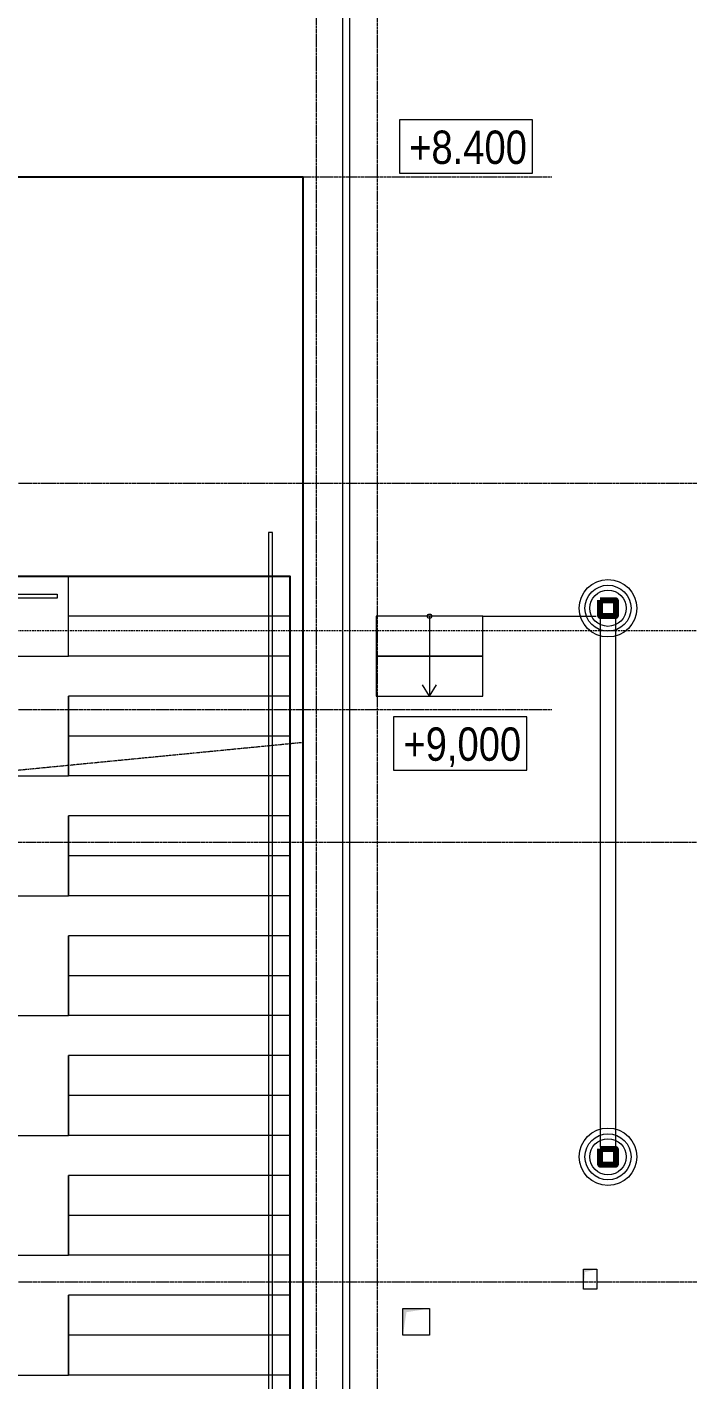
# Model space of a CAD drawing. Header units: millimetres. Extents: x -231292 to 573618, y -153144 to 564035.
# Drawn here: x -178347 to -173385, y 233359 to 243520 of the extents above; entities that cross this region are included whole.
import ezdxf
from ezdxf.enums import TextEntityAlignment as Align

# ---------------------------------------------------------------- set-up
doc = ezdxf.new("R2010")
doc.units = ezdxf.units.MM
for name, pattern in [('CENTER2', [28.575, 19.05, -3.175, 3.175, -3.175]), ('DASHED', [19.05, 12.7, -6.35]), ('HIDDEN', [9.525, 6.35, -3.175])]:
    doc.linetypes.add(name, pattern=pattern)
doc.layers.get('0').update_dxf_attribs({"color": 250})
doc.layers.add('АР_Делит', color=250, linetype='Continuous', lineweight=0, plot=False)
for name, color, linetype, lineweight in [('АР_Колонны', 250, 'Continuous', 35), ('АР_Отметка', 7, 'Continuous', 13), ('АР_Разрезы марка', 250, 'Continuous', 13), ('АР_Стены ЖБ', 250, 'Continuous', 35), ('АР_Стены кирпич', 250, 'Continuous', 20), ('ВК_Шахты', 5, 'Continuous', 9), ('КМ_Фахверки', 250, 'Continuous', 80), ('ЛК_Открытая', 250, 'Continuous', 5), ('ОВ_Кондиционирование', 250, 'Continuous', 5), ('РД_Ограждения', 250, 'Continuous', 5), ('РД_Оси_100', 250, 'Continuous', 0)]:
    doc.layers.add(name, color=color, linetype=linetype, lineweight=lineweight)
doc.styles.add('Arial_Narrow_08', font='ARIALN.TTF', dxfattribs={"width": 0.8})
doc.styles.add('style1', font='ARIALN.TTF')

# ---------------------------------------------------------------- blocks, each defined once
blk = doc.blocks.new('СОШ_2200_АР_ОСИ_М100_28.05.24')
at = {"layer": 'АР_Делит', "linetype": 'CENTER2'}
for p, q in [((-5954.958, 87200), (47367.08, 87200)), ((-5954.958, 83200), (47367.08, 83200))]:
    blk.add_line(p, q, dxfattribs=at)
at = {"layer": 'РД_Оси_100', "linetype": 'CENTER2'}
for p, q in [((-5954.958, 84900), (119910, 84900)), ((119910, 82200), (-5954.958, 82200)), ((-5954.958, 78900), (119910, 78900))]:
    blk.add_line(p, q, dxfattribs=at)
for points in [[(45530, 139938.679), (45600, 139538.679), (45600, -6163.457)], [(46060, -6163.105), (46060, 139538.679), (46130, 139938.679)]]:
    blk.add_lwpolyline(points, dxfattribs=at)
blk = doc.blocks.new('otv')
at = {"linetype": 'Continuous'}
blk.add_lwpolyline([(0, -1), (0, 0), (1, 0), (1, -1)], close=True, dxfattribs=at)
blk.add_solid([(0, -1), (0, 0), (0.135, -0.137), (1, 0)], dxfattribs=at)
blk = doc.blocks.new('Ф_крпич 120')
at = {"layer": 'АР_Делит', "color": 1}
for radius in [216, 173, 136]:
    blk.add_circle((60, -60), radius, dxfattribs=at)
at = {"layer": 'КМ_Фахверки'}
blk.add_lwpolyline([(0, 0), (120, 0), (120, -120), (0, -120)], close=True, dxfattribs=at)
at = {"layer": 'КМ_Фахверки', "lineweight": 5}
blk.add_lwpolyline([(6, -6), (114, -6), (114, -114), (6, -114)], close=True, dxfattribs=at)
blk = doc.blocks.new('Отметка_план')
at = {"color": 7}
blk.add_lwpolyline([(0, 0), (10, 0), (10, 4), (0, 4)], close=True, dxfattribs=at)
at = {"style": 'Arial_Narrow_08', "width": 0.8}
blk.add_attdef('OTMG', text='', height=2.5, dxfattribs=at).set_placement((9.06, 0.7), align=Align.RIGHT)

msp = doc.modelspace()

# ---------------------------------------------------------------- linework, layer by layer
for points in [[(-193974.956, 242395.168), (-176274.956, 242395.168), (-176274.956, 223770.168), (-193974.956, 223770.168)], [(-176374.956, 230695.168), (-193974.956, 230695.168), (-193974.956, 239395.168), (-176374.956, 239395.168)]]:
    msp.add_lwpolyline(points, close=True)
at = {"layer": 'АР_Колонны', "color": 7, "lineweight": 13}
msp.add_lwpolyline([(-175925.031, 255795.168), (-175924.879, 223770.173), (-175974.804, 223770.173), (-175974.956, 255795.168)], close=True, dxfattribs=at)
at = {"layer": 'АР_Разрезы марка', "linetype": 'DASHED', "lineweight": 0}
msp.add_line((-103430.135, 238984.637), (-224293.848, 238984.637), dxfattribs=at)
at = {"layer": 'АР_Стены ЖБ', "linetype": 'HIDDEN', "lineweight": 0}
msp.add_lwpolyline([(-176284.955, 238145.168), (-192373.279, 236573.331), (-193974.956, 224270.168)], dxfattribs=at)
at = {"layer": 'АР_Стены кирпич', "lineweight": 0}
msp.add_lwpolyline([(-173924.956, 235107.668), (-173924.956, 239095.168), (-174044.956, 239095.168), (-174044.956, 235107.668)], close=True, dxfattribs=at)
at = {"layer": 'ЛК_Открытая'}
for p, q in [((-178034.956, 238795.168), (-178034.956, 239395.168)), ((-176374.956, 239395.168), (-178034.956, 239395.168)), ((-176374.956, 239395.168), (-178034.956, 239395.168)), ((-176374.956, 230695.168), (-176374.956, 239395.168)), ((-176374.956, 239095.168), (-178034.956, 239095.168)), ((-192314.956, 238795.168), (-178034.956, 238795.168)), ((-176374.956, 238795.168), (-178034.956, 238795.168)), ((-178034.956, 237895.168), (-178034.956, 238495.168)), ((-176374.956, 238495.168), (-178034.956, 238495.168)), ((-176374.956, 238195.168), (-178034.956, 238195.168)), ((-192314.956, 237895.168), (-178034.956, 237895.168)), ((-176374.956, 237895.168), (-178034.956, 237895.168)), ((-178034.956, 236995.168), (-178034.956, 237595.168)), ((-176374.956, 237595.168), (-178034.956, 237595.168)), ((-176374.956, 237295.168), (-178034.956, 237295.168)), ((-192314.956, 236995.168), (-178034.956, 236995.168)), ((-176374.956, 236995.168), (-178034.956, 236995.168)), ((-178034.956, 236095.168), (-178034.956, 236695.168)), ((-176374.956, 236695.168), (-178034.956, 236695.168)), ((-176374.956, 236395.168), (-178034.956, 236395.168)), ((-192314.956, 236095.168), (-178034.956, 236095.168)), ((-176374.956, 236095.168), (-178034.956, 236095.168)), ((-178034.956, 235195.168), (-178034.956, 235795.168)), ((-176374.956, 235795.168), (-178034.956, 235795.168)), ((-176374.956, 235495.168), (-178034.956, 235495.168)), ((-192314.956, 235195.168), (-178034.956, 235195.168)), ((-176374.956, 235195.168), (-178034.956, 235195.168)), ((-178034.956, 234295.168), (-178034.956, 234895.168)), ((-176374.956, 234895.168), (-178034.956, 234895.168)), ((-176374.956, 234595.168), (-178034.956, 234595.168)), ((-192314.956, 234295.168), (-178034.956, 234295.168)), ((-176374.956, 234295.168), (-178034.956, 234295.168)), ((-178034.956, 233395.168), (-178034.956, 233995.168)), ((-176374.956, 233995.168), (-178034.956, 233995.168)), ((-176374.956, 233695.168), (-178034.956, 233695.168)), ((-192314.956, 233395.168), (-178034.956, 233395.168)), ((-176374.956, 233395.168), (-178034.956, 233395.168))]:
    msp.add_line(p, q, dxfattribs=at)
msp.add_lwpolyline([(-177204.956, 239380.726, 0, 150, 0), (-177204.956, 238914.477, 0, 0, 0), (-177204.956, 230695.168, 0, 0, 0)], format="xyseb", dxfattribs=at)
for points in [[(-175724.955, 238495.167), (-174923.913, 238495.167), (-174923.913, 239095.167), (-174074.951, 239095.167)], [(-175324.88, 239095.167), (-175324.88, 238495.167), (-175376.468, 238579.864)], [(-175324.88, 239095.167), (-175324.88, 238495.167), (-175273.291, 238579.864)], [(-192314.956, 238795.168), (-178034.956, 238795.168)], [(-178034.956, 238495.168), (-178034.956, 237895.168)], [(-178034.956, 237595.168), (-178034.956, 236995.168)], [(-178034.956, 236695.168), (-178034.956, 236095.168)], [(-178034.956, 235795.168), (-178034.956, 235195.168)], [(-178034.956, 234895.168), (-178034.956, 234295.168)], [(-178034.956, 233995.168), (-178034.956, 233395.168)]]:
    msp.add_lwpolyline(points, dxfattribs=at)
for points in [[(-174924.88, 239095.167), (-175724.88, 239095.167), (-175724.88, 238795.167), (-174924.88, 238795.167)], [(-174924.88, 238795.167), (-175724.88, 238795.167), (-175724.88, 238495.167), (-174924.88, 238495.167)]]:
    msp.add_lwpolyline(points, close=True, dxfattribs=at)
msp.add_circle((-175324.88, 239095.167), 16.531, dxfattribs=at)
at = {"layer": 'РД_Ограждения'}
msp.add_lwpolyline([(-176534.956, 239725.168), (-176534.956, 239725.168), (-176534.956, 239725.168), (-176534.956, 230065.168), (-176504.956, 230065.168), (-176504.956, 239725.168), (-176534.956, 239725.168), (-176534.956, 239725.168)], dxfattribs=at)
msp.add_lwpolyline([(-192234.956, 239260.168), (-178119.956, 239260.168), (-178119.956, 239230.168), (-192234.956, 239230.168)], close=True, dxfattribs=at)

# ---------------------------------------------------------------- block references
at = {"layer": 'АР_Отметка'}
ref = msp.add_blockref('Отметка_план', (-175551.193, 242422.534), dxfattribs=dict(at, xscale=100, yscale=100, zscale=100))
ref.add_attrib('OTMG', '+8.400', dxfattribs={"layer": '0', "color": 0, "height": 250, "style": 'style1'}).set_placement((-174593.775, 242742.35), align=Align.TOP_RIGHT)
ref = msp.add_blockref('Отметка_план', (-175594.314, 237939.895), dxfattribs=dict(at, xscale=100, yscale=100, zscale=100))
ref.add_attrib('OTMG', '+9,000', dxfattribs={"layer": '0', "color": 0, "height": 250, "style": 'style1'}).set_placement((-174636.896, 238259.711), align=Align.TOP_RIGHT)
at = {"layer": 'ВК_Шахты', "color": 1, "xscale": 200, "yscale": 200}
msp.add_blockref('otv', (-175524.955, 233895.27), dxfattribs=at)
at = {"layer": 'КМ_Фахверки'}
for p in [(-174044.956, 239215.168), (-174044.956, 235095.168)]:
    msp.add_blockref('Ф_крпич 120', p, dxfattribs=at)
at = {"layer": 'ОВ_Кондиционирование', "xscale": 100, "yscale": 150}
msp.add_blockref('otv', (-174169.956, 234190.168), dxfattribs=at)
at = {"layer": 'РД_Оси_100'}
msp.add_blockref('СОШ_2200_АР_ОСИ_М100_28.05.24', (-221774.956, 155195.168), dxfattribs=at)

doc.saveas('drawing.dxf')
